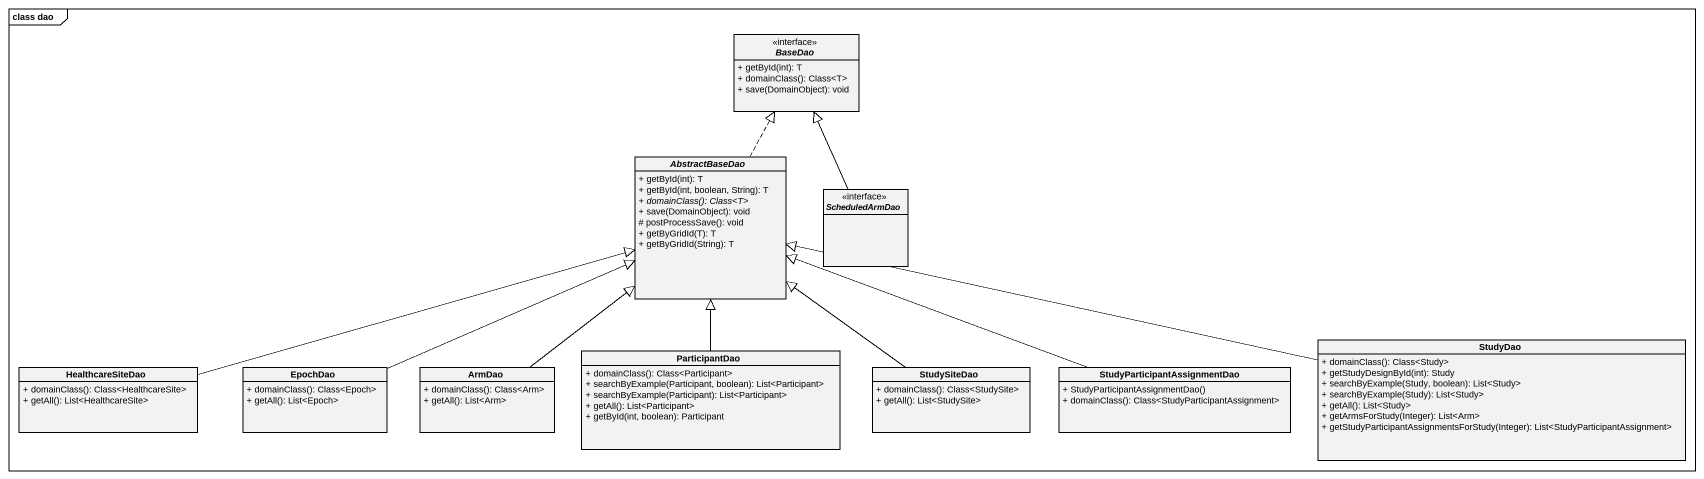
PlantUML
@startuml
mainframe class dao
hide circle
hide empty members
skinparam classAttributeIconSize 0
interface BaseDao <<interface>> {
  + getById(int): T
  + domainClass(): Class<T>
  + save(DomainObject): void
}
abstract class AbstractBaseDao {
  + getById(int): T
  + getById(int, boolean, String): T
  {abstract} + domainClass(): Class<T>
  + save(DomainObject): void
  # postProcessSave(): void
  + getByGridId(T): T
  + getByGridId(String): T
}
interface ScheduledArmDao <<interface>>
class HealthcareSiteDao {
  + domainClass(): Class<HealthcareSite>
  + getAll(): List<HealthcareSite>
}
class EpochDao {
  + domainClass(): Class<Epoch>
  + getAll(): List<Epoch>
}
class ArmDao {
  + domainClass(): Class<Arm>
  + getAll(): List<Arm>
}
class ParticipantDao {
  + domainClass(): Class<Participant>
  + searchByExample(Participant, boolean): List<Participant>
  + searchByExample(Participant): List<Participant>
  + getAll(): List<Participant>
  + getById(int, boolean): Participant
}
class StudySiteDao {
  + domainClass(): Class<StudySite>
  + getAll(): List<StudySite>
}
class "StudyParticipantAssignmentDao" as StudyParticipantAssignmentDa {
  + StudyParticipantAssignmentDao()
  + domainClass(): Class<StudyParticipantAssignment>
}
class StudyDao {
  + domainClass(): Class<Study>
  + getStudyDesignById(int): Study
  + searchByExample(Study, boolean): List<Study>
  + searchByExample(Study): List<Study>
  + getAll(): List<Study>
  + getArmsForStudy(Integer): List<Arm>
  + getStudyParticipantAssignmentsForStudy(Integer): List<StudyParticipantAssignment>
}
AbstractBaseDao .up.|> BaseDao
ScheduledArmDao -up-|> BaseDao
HealthcareSiteDao -right-|> AbstractBaseDao
EpochDao -right-|> AbstractBaseDao
ArmDao -up-|> AbstractBaseDao
ParticipantDao -up-|> AbstractBaseDao
StudySiteDao -up-|> AbstractBaseDao
StudyParticipantAssignmentDa -left-|> AbstractBaseDao
StudyDao -left-|> AbstractBaseDao
@enduml
